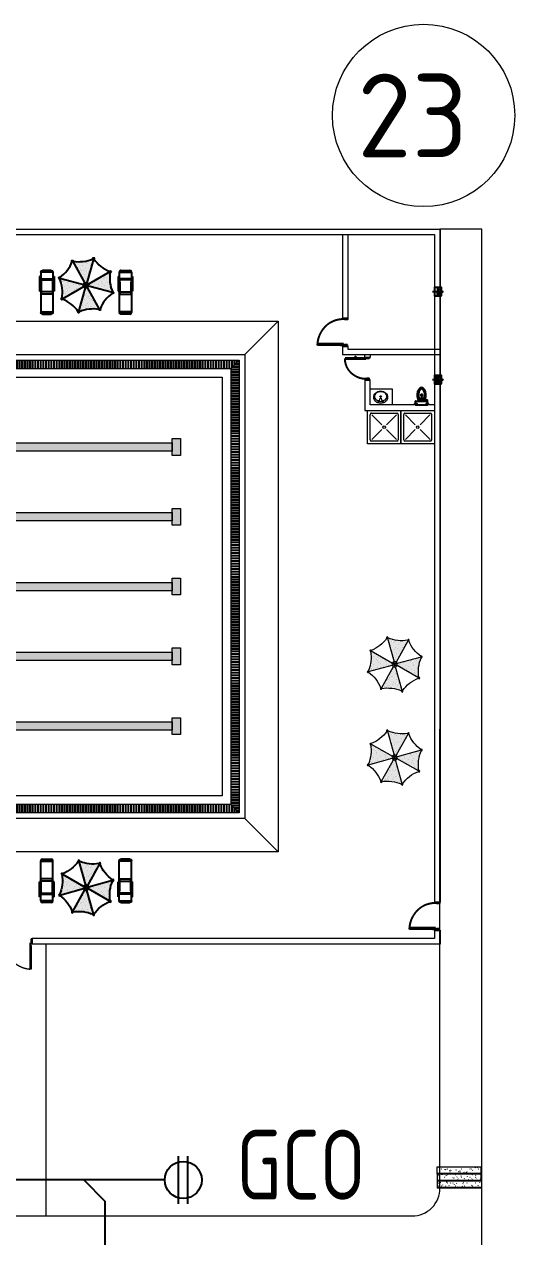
# Model space of a CAD drawing. Header units: metres. Extents: x 6917732 to 8046551, y 3602874 to 4094271.
# Drawn here: x 7370172 to 7387761, y 3765492 to 3808934 of the extents above; entities that cross this region are included whole.
import ezdxf

# ---------------------------------------------------------------- set-up
doc = ezdxf.new("R2010")
doc.units = ezdxf.units.M
doc.header["$LTSCALE"] = 0.5
doc.header["$MEASUREMENT"] = 0
for name, pattern in [('03000 - Plant Layout 1$0$CENTER2', [1.125, 0.75, -0.125, 0.125, -0.125]), ('HIDDEN2', [4.7625, 3.175, -1.5875]), ('MD-PAV-POOL-AR-001-GRF$0$MD-PAV-ACCO-1-AR-001-GRF$0$HIDDEN', [9.525, 6.35, -3.175])]:
    doc.linetypes.add(name, pattern=pattern)
doc.layers.get('0').update_dxf_attribs({"linetype": 'CONTINUOUS'})
for name, color, linetype, lineweight in [('AN-TEXT', 7, 'CONTINUOUS', 40), ('CI-PED-FOOTPATH', 44, 'CONTINUOUS', 0), ('MD-PAV-POOL-AR-001-GRF$0$AR-CONCRETE HATCH', 252, 'CONTINUOUS', 13), ('MD-PAV-POOL-AR-001-GRF$0$AR-FLOR-STRS', 103, 'CONTINUOUS', 5), ('MD-PAV-POOL-AR-001-GRF$0$AR-P-WLX (0.25)-External wall', 3, 'CONTINUOUS', 35), ('Sewer Line', 4, 'CONTINUOUS', 25)]:
    doc.layers.add(name, color=color, linetype=linetype, lineweight=lineweight)
for name, color, linetype in [('CI-CEN', 1, '03000 - Plant Layout 1$0$CENTER2'), ('MD-PAV-POOL-AR-001-GRF$0$AR-WALL-HATCH', 7, 'CONTINUOUS'), ('MD-PAV-POOL-AR-001-GRF$0$cad-block.com', 250, 'CONTINUOUS'), ('MD-PAV-POOL-AR-001-GRF$0$M-EXH', 2, 'CONTINUOUS'), ('MD-PAV-POOL-AR-001-GRF$0$MD-PAV-ACCO-1-AR-001-GRF$0$AR-P-FRM (0.2)-Door', 20, 'CONTINUOUS'), ('MD-PAV-POOL-AR-001-GRF$0$MD-PAV-ACCO-1-AR-001-GRF$0$AR-P-FRM (0.2)-window', 20, 'CONTINUOUS'), ('MD-PAV-POOL-AR-001-GRF$0$MD-PAV-JUNIOR RECRACTIONAL CENTER-AR-000-GRF$0$AR-P-SANT (0.25)-Sanitory', 4, 'CONTINUOUS'), ('MD-PAV-POOL-AR-001-GRF$0$THIET-BI', 21, 'CONTINUOUS'), ('RD-TXT', 7, 'CONTINUOUS'), ('TXT-BLDG NO', 20, 'CONTINUOUS')]:
    doc.layers.add(name, color=color, linetype=linetype)
doc.layers.get('CI-CEN').off()
doc.styles.add('3.5mm', font='ISO3098B.shx', dxfattribs={"height": 3.5})
doc.styles.add('MD-PAV-POOL-AR-001-GRF$0$Standard', font='txt')
pattern_1 = [(0, (7213931.9, 3958531.54), (406.4, 101.6), [16.764, -288.036, 16.764, -288.036, -1625.6]), (0, (7213931.9, 3958531.54), (406.4, 101.6), [-609.6, 16.764, -592.836, 16.764, -288.036, -711.2]), (0, (7213931.9, 3958531.54), (406.4, 101.6), [-1524, 16.764, -186.436, 16.764, -491.236]), (120, (7214084.3, 3958582.34), (-291.18818, 301.152724), [16.764, -288.036, 16.764, -288.036, -1625.6]), (120, (7214084.3, 3958582.34), (-291.18818, 301.152724), [-609.6, 16.764, -592.836, 16.764, -288.036, -711.2]), (120, (7214084.3, 3958582.34), (-291.18818, 301.152724), [-1524, 16.764, -186.436, 16.764, -491.236]), (240, (7214135.1, 3958785.54), (-115.21182, -402.752724), [16.764, -288.036, 16.764, -288.036, -1625.6]), (240, (7214135.1, 3958785.54), (-115.21182, -402.752724), [-609.6, 16.764, -592.836, 16.764, -288.036, -711.2]), (240, (7214135.1, 3958785.54), (-115.21182, -402.752724), [-1524, 16.764, -186.436, 16.764, -491.236])]

# ---------------------------------------------------------------- blocks, each defined once
blk = doc.blocks.new('MD-PAV-POOL-AR-001-GRF$0$Bañ10 60x60')
at = {"color": 0, "linetype": 'ByBlock'}
for p, q in [((0, 0), (0.6, 0)), ((0, -0.6), (0, 0)), ((0.6, 0), (0.6, -0.6)), ((0.05, -0.529), (0.05, -0.071)), ((0.071, -0.05), (0.528, -0.05)), ((0.256, -0.257), (0.079, -0.08)), ((0.343, -0.257), (0.52, -0.079)), ((0.549, -0.071), (0.549, -0.529)), ((0.256, -0.344), (0.079, -0.52)), ((0.343, -0.343), (0.52, -0.52)), ((0.6, -0.6), (0, -0.6)), ((0.528, -0.55), (0.071, -0.55))]:
    blk.add_line(p, q, dxfattribs=at)
blk.add_circle((0.299, -0.3), 0.0232, dxfattribs=at)
for centre, start, end in [((0.071, -0.071), 90, 180), ((0.528, -0.071), 0, 90), ((0.071, -0.529), 180, 270), ((0.528, -0.529), 270, 0)]:
    blk.add_arc(centre, 0.0216, start, end, dxfattribs=at)
blk = doc.blocks.new('MD-PAV-POOL-AR-001-GRF$0$MD-PAV-ACCO-1-AR-001-GRF$0$A$C69E06D84')
at = {"color": 0, "linetype": 'ByBlock'}
for p, q in [((0.194, 0.284), (0.26, 0.284)), ((0.253, 0.257), (0.281, 0.368)), ((0.253, 0.243), (0.336, 0.243)), ((0.281, 0.368), (0.308, 0.368)), ((0.308, 0.368), (0.336, 0.257)), ((0.329, 0.284), (0.395, 0.284))]:
    blk.add_line(p, q, dxfattribs=at)
blk.add_lwpolyline([(0.544, 0.395, -0.109452), (0.525, 0.312, -0.102376), (0.471, 0.238, -0.093737), (0.391, 0.191, -0.088426), (0.295, 0.174, -0.088426), (0.198, 0.191, -0.093737), (0.118, 0.238, -0.102376), (0.064, 0.312, -0.109452), (0.045, 0.395, -0.109452), (0.064, 0.479, -0.102376), (0.118, 0.552, -0.093737), (0.198, 0.6, -0.088426), (0.295, 0.617, -0.088426), (0.391, 0.6, -0.093737), (0.471, 0.552, -0.102376), (0.525, 0.479, -0.109452)], format="xyb", close=True, dxfattribs=at)
for centre in [(0.295, 0.423), (0.225, 0.257), (0.364, 0.257)]:
    blk.add_circle(centre, 0.0277, dxfattribs=at)
for centre, radius, start, end in [((0.199, 0.423), 0.126, 151.0888, 180), ((0.245, 0.398), 0.179, 126.8699, 151.0888), ((0.275, 0.358), 0.229, 107.2579, 126.8699), ((0.295, 0.295), 0.295, 90, 107.2579), ((0.295, 0.295), 0.295, 72.7421, 90), ((0.314, 0.358), 0.229, 53.1301, 72.7421), ((0.344, 0.398), 0.179, 28.9112, 53.1301), ((0.39, 0.423), 0.126, 0, 28.9112), ((0.199, 0.423), 0.126, 180, 208.9112), ((0.245, 0.448), 0.179, 208.9112, 237.7402), ((0.194, 0.368), 0.0831, 237.7402, 270), ((0.395, 0.368), 0.0831, 270, 303.9045), ((0.314, 0.488), 0.229, 303.9045, 306.8699), ((0.344, 0.448), 0.179, 306.8699, 331.0888), ((0.39, 0.423), 0.126, 331.0888, 0)]:
    blk.add_arc(centre, radius, start, end, dxfattribs=at)
blk = doc.blocks.new('MD-PAV-POOL-AR-001-GRF$0$MD-PAV-ACCO-1-AR-001-GRF$0$AP0B08')
at = {"layer": 'MD-PAV-POOL-AR-001-GRF$0$MD-PAV-ACCO-1-AR-001-GRF$0$AR-P-FRM (0.2)-Door'}
for p, q in [((34, 923), (34, 1029)), ((34, 1029), (85, 1029)), ((34, 202), (34, 923)), ((85, 923), (34, 923)), ((59, 923), (59, 202)), ((85, 923), (85, 1029)), ((85, 202), (85, 923)), ((0, 96), (0, -54)), ((34, 96), (0, 96)), ((85, 202), (34, 202)), ((34, 202), (34, 96)), ((34, 48), (34, 96)), ((34, 96), (85, 96)), ((48, 48), (34, 48)), ((48, -48), (48, 48)), ((85, 96), (85, 202)), ((0, -54), (34, -54)), ((34, -54), (34, -48)), ((34, -48), (48, -48))]:
    blk.add_line(p, q, dxfattribs=at)
for points in [[(34, 572), (-16, 572)], [(34, 552), (-16, 552)]]:
    blk.add_lwpolyline(points, dxfattribs=at)
blk.add_lwpolyline([(1000, 96), (1000, -54), (966, -54), (966, -48), (952, -48), (952, 48), (966, 48), (966, 96)], close=True, dxfattribs=at)
for radius in [20, 10]:
    blk.add_arc((-16, 562), radius, 90, 270, dxfattribs=at)
at = {"layer": 'MD-PAV-POOL-AR-001-GRF$0$MD-PAV-ACCO-1-AR-001-GRF$0$AR-P-FRM (0.2)-Door', "linetype": 'MD-PAV-POOL-AR-001-GRF$0$MD-PAV-ACCO-1-AR-001-GRF$0$HIDDEN', "ltscale": 1000}
blk.add_arc((31, 95), 936, 0.0742, 86.6527, dxfattribs=at)
blk = doc.blocks.new('*X139')
at = {"color": 0}
for p, q in [((241.321, -0.439), (241.321, -0.439)), ((241.358, -0.435), (241.358, -0.435)), ((241.381, -0.47), (241.381, -0.47)), ((241.395, -0.43), (241.395, -0.43)), ((241.409, -0.391), (241.409, -0.391)), ((241.418, -0.465), (241.418, -0.465)), ((241.432, -0.426), (241.432, -0.426)), ((241.446, -0.386), (241.446, -0.386)), ((241.455, -0.461), (241.455, -0.461)), ((241.469, -0.421), (241.469, -0.421)), ((241.484, -0.382), (241.484, -0.382)), ((241.493, -0.456), (241.493, -0.456)), ((241.498, -0.342), (241.498, -0.342)), ((241.507, -0.417), (241.507, -0.417)), ((241.521, -0.377), (241.521, -0.377)), ((241.53, -0.452), (241.53, -0.452)), ((241.535, -0.338), (241.535, -0.338)), ((241.544, -0.412), (241.544, -0.412)), ((241.558, -0.373), (241.558, -0.373)), ((241.567, -0.447), (241.567, -0.447)), ((241.572, -0.333), (241.572, -0.333)), ((241.581, -0.408), (241.581, -0.408)), ((241.586, -0.294), (241.586, -0.294)), ((241.595, -0.368), (241.595, -0.368)), ((241.604, -0.442), (241.604, -0.442)), ((241.609, -0.329), (241.609, -0.329)), ((241.618, -0.403), (241.618, -0.403)), ((241.623, -0.289), (241.623, -0.289)), ((241.632, -0.363), (241.632, -0.363)), ((241.642, -0.438), (241.642, -0.438)), ((241.647, -0.324), (241.647, -0.324)), ((241.656, -0.398), (241.656, -0.398)), ((241.661, -0.285), (241.661, -0.285)), ((241.67, -0.359), (241.67, -0.359)), ((241.675, -0.245), (241.675, -0.245)), ((241.679, -0.433), (241.679, -0.433)), ((241.684, -0.319), (241.684, -0.319)), ((241.693, -0.394), (241.693, -0.394)), ((241.698, -0.28), (241.698, -0.28)), ((241.702, -0.468), (241.702, -0.468)), ((241.707, -0.354), (241.707, -0.354)), ((241.712, -0.24), (241.712, -0.24)), ((241.716, -0.429), (241.716, -0.429)), ((241.721, -0.315), (241.721, -0.315)), ((241.73, -0.389), (241.73, -0.389)), ((241.735, -0.275), (241.735, -0.275)), ((241.739, -0.464), (241.739, -0.464)), ((241.744, -0.35), (241.744, -0.35)), ((241.749, -0.236), (241.749, -0.236)), ((241.753, -0.424), (241.753, -0.424)), ((241.758, -0.31), (241.758, -0.31)), ((241.763, -0.196), (241.763, -0.196)), ((241.772, -0.271), (241.772, -0.271)), ((240.766, -0.695), (240.766, -0.695)), ((240.78, -0.656), (240.78, -0.656)), ((240.789, -0.73), (240.789, -0.73)), ((240.794, -0.616), (240.794, -0.616)), ((240.803, -0.691), (240.803, -0.691)), ((240.812, -0.765), (240.812, -0.765)), ((240.818, -0.651), (240.818, -0.651)), ((240.827, -0.726), (240.827, -0.726)), ((240.832, -0.612), (240.832, -0.612)), ((240.841, -0.686), (240.841, -0.686)), ((240.85, -0.761), (240.85, -0.761)), ((240.855, -0.647), (240.855, -0.647)), ((240.864, -0.721), (240.864, -0.721)), ((240.869, -0.607), (240.869, -0.607)), ((240.878, -0.682), (240.878, -0.682)), ((240.887, -0.756), (240.887, -0.756)), ((240.892, -0.642), (240.892, -0.642)), ((240.901, -0.717), (240.901, -0.717)), ((240.915, -0.677), (240.915, -0.677)), ((240.924, -0.752), (240.924, -0.752)), ((240.938, -0.712), (240.938, -0.712)), ((240.952, -0.673), (240.952, -0.673)), ((240.966, -0.633), (240.966, -0.633)), ((240.975, -0.708), (240.975, -0.708)), ((240.99, -0.668), (240.99, -0.668)), ((241.004, -0.629), (241.004, -0.629)), ((241.013, -0.703), (241.013, -0.703)), ((241.027, -0.664), (241.027, -0.664)), ((241.036, -0.738), (241.036, -0.738)), ((241.041, -0.624), (241.041, -0.624)), ((241.05, -0.699), (241.05, -0.699)), ((241.055, -0.585), (241.055, -0.585)), ((241.064, -0.659), (241.064, -0.659)), ((241.073, -0.734), (241.073, -0.734)), ((241.078, -0.62), (241.078, -0.62)), ((241.087, -0.694), (241.087, -0.694)), ((241.092, -0.58), (241.092, -0.58)), ((241.101, -0.655), (241.101, -0.655)), ((241.11, -0.729), (241.11, -0.729)), ((241.115, -0.615), (241.115, -0.615)), ((241.124, -0.69), (241.124, -0.69)), ((241.129, -0.576), (241.129, -0.576)), ((241.133, -0.764), (241.133, -0.764)), ((241.138, -0.65), (241.138, -0.65)), ((241.144, -0.536), (241.144, -0.536)), ((241.148, -0.725), (241.148, -0.725)), ((241.153, -0.611), (241.153, -0.611)), ((241.162, -0.685), (241.162, -0.685)), ((241.167, -0.571), (241.167, -0.571)), ((241.171, -0.76), (241.171, -0.76)), ((241.176, -0.646), (241.176, -0.646)), ((241.181, -0.532), (241.181, -0.532)), ((241.185, -0.72), (241.185, -0.72)), ((241.19, -0.606), (241.19, -0.606)), ((241.199, -0.681), (241.199, -0.681)), ((241.204, -0.567), (241.204, -0.567)), ((241.208, -0.755), (241.208, -0.755)), ((241.213, -0.641), (241.213, -0.641)), ((241.218, -0.527), (241.218, -0.527)), ((241.222, -0.716), (241.222, -0.716)), ((241.227, -0.602), (241.227, -0.602)), ((241.231, -0.79), (241.231, -0.79)), ((241.232, -0.488), (241.232, -0.488)), ((241.236, -0.676), (241.236, -0.676)), ((241.241, -0.562), (241.241, -0.562)), ((241.245, -0.751), (241.245, -0.751)), ((241.25, -0.637), (241.25, -0.637)), ((241.255, -0.523), (241.255, -0.523)), ((241.259, -0.711), (241.259, -0.711)), ((241.264, -0.597), (241.264, -0.597)), ((241.268, -0.786), (241.268, -0.786)), ((241.269, -0.483), (241.269, -0.483)), ((241.273, -0.672), (241.273, -0.672)), ((241.278, -0.558), (241.278, -0.558)), ((241.282, -0.746), (241.282, -0.746)), ((241.287, -0.632), (241.287, -0.632)), ((241.291, -0.821), (241.291, -0.821)), ((241.292, -0.518), (241.292, -0.518)), ((241.296, -0.707), (241.296, -0.707)), ((241.301, -0.593), (241.301, -0.593)), ((241.305, -0.781), (241.305, -0.781)), ((241.306, -0.479), (241.306, -0.479)), ((241.311, -0.667), (241.311, -0.667)), ((241.316, -0.553), (241.316, -0.553)), ((241.32, -0.742), (241.32, -0.742)), ((241.325, -0.628), (241.325, -0.628)), ((241.329, -0.816), (241.329, -0.816)), ((241.33, -0.514), (241.33, -0.514)), ((241.334, -0.702), (241.334, -0.702)), ((241.339, -0.588), (241.339, -0.588)), ((241.343, -0.776), (241.343, -0.776)), ((241.344, -0.474), (241.344, -0.474)), ((241.348, -0.663), (241.348, -0.663)), ((241.353, -0.549), (241.353, -0.549)), ((241.357, -0.737), (241.357, -0.737)), ((241.362, -0.623), (241.362, -0.623)), ((241.366, -0.811), (241.366, -0.811)), ((241.367, -0.509), (241.367, -0.509)), ((241.371, -0.698), (241.371, -0.698)), ((241.376, -0.584), (241.376, -0.584)), ((241.38, -0.772), (241.38, -0.772)), ((241.385, -0.658), (241.385, -0.658)), ((241.389, -0.846), (241.389, -0.846)), ((241.39, -0.544), (241.39, -0.544)), ((241.394, -0.732), (241.394, -0.732)), ((241.399, -0.619), (241.399, -0.619)), ((241.403, -0.807), (241.403, -0.807)), ((241.404, -0.505), (241.404, -0.505)), ((241.408, -0.693), (241.408, -0.693)), ((241.413, -0.579), (241.413, -0.579)), ((241.417, -0.767), (241.417, -0.767)), ((241.422, -0.653), (241.422, -0.653)), ((241.426, -0.842), (241.426, -0.842)), ((241.427, -0.54), (241.427, -0.54)), ((241.431, -0.728), (241.431, -0.728)), ((241.436, -0.614), (241.436, -0.614)), ((241.44, -0.802), (241.44, -0.802)), ((241.441, -0.5), (241.441, -0.5)), ((241.445, -0.688), (241.445, -0.688)), ((241.45, -0.575), (241.45, -0.575)), ((241.454, -0.763), (241.454, -0.763)), ((241.459, -0.649), (241.459, -0.649)), ((241.463, -0.837), (241.463, -0.837)), ((241.464, -0.535), (241.464, -0.535)), ((241.468, -0.723), (241.468, -0.723)), ((241.474, -0.609), (241.474, -0.609)), ((241.478, -0.798), (241.478, -0.798)), ((241.479, -0.496), (241.479, -0.496)), ((241.483, -0.684), (241.483, -0.684)), ((241.487, -0.872), (241.487, -0.872)), ((241.488, -0.57), (241.488, -0.57)), ((241.492, -0.758), (241.492, -0.758)), ((241.497, -0.644), (241.497, -0.644)), ((241.501, -0.833), (241.501, -0.833)), ((241.502, -0.531), (241.502, -0.531)), ((241.506, -0.719), (241.506, -0.719)), ((241.511, -0.605), (241.511, -0.605)), ((241.515, -0.793), (241.515, -0.793)), ((241.516, -0.491), (241.516, -0.491)), ((241.52, -0.679), (241.52, -0.679)), ((241.524, -0.868), (241.524, -0.868)), ((241.525, -0.565), (241.525, -0.565)), ((241.529, -0.754), (241.529, -0.754)), ((241.534, -0.64), (241.534, -0.64)), ((241.538, -0.828), (241.538, -0.828)), ((241.539, -0.526), (241.539, -0.526)), ((241.543, -0.714), (241.543, -0.714)), ((241.548, -0.6), (241.548, -0.6)), ((241.552, -0.789), (241.552, -0.789)), ((241.553, -0.486), (241.553, -0.486)), ((241.557, -0.675), (241.557, -0.675)), ((241.561, -0.863), (241.561, -0.863)), ((241.562, -0.561), (241.562, -0.561)), ((241.566, -0.749), (241.566, -0.749)), ((241.571, -0.635), (241.571, -0.635)), ((241.575, -0.824), (241.575, -0.824)), ((241.576, -0.521), (241.576, -0.521)), ((241.58, -0.71), (241.58, -0.71)), ((241.584, -0.898), (241.584, -0.898)), ((241.585, -0.596), (241.585, -0.596)), ((241.589, -0.784), (241.589, -0.784)), ((241.59, -0.482), (241.59, -0.482)), ((241.594, -0.67), (241.594, -0.67)), ((241.598, -0.859), (241.598, -0.859)), ((241.599, -0.556), (241.599, -0.556)), ((241.603, -0.745), (241.603, -0.745)), ((241.608, -0.631), (241.608, -0.631)), ((241.612, -0.819), (241.612, -0.819)), ((241.613, -0.517), (241.613, -0.517)), ((241.617, -0.705), (241.617, -0.705)), ((241.621, -0.894), (241.621, -0.894)), ((241.622, -0.591), (241.622, -0.591)), ((241.626, -0.78), (241.626, -0.78)), ((241.627, -0.477), (241.627, -0.477)), ((241.631, -0.666), (241.631, -0.666)), ((241.635, -0.854), (241.635, -0.854)), ((241.636, -0.552), (241.636, -0.552)), ((241.641, -0.74), (241.641, -0.74)), ((241.646, -0.626), (241.646, -0.626)), ((241.65, -0.815), (241.65, -0.815)), ((241.651, -0.512), (241.651, -0.512)), ((241.655, -0.701), (241.655, -0.701)), ((241.659, -0.889), (241.659, -0.889)), ((241.66, -0.587), (241.66, -0.587)), ((241.664, -0.775), (241.664, -0.775)), ((241.665, -0.473), (241.665, -0.473)), ((241.669, -0.661), (241.669, -0.661)), ((241.673, -0.85), (241.673, -0.85)), ((241.674, -0.547), (241.674, -0.547)), ((241.678, -0.736), (241.678, -0.736)), ((241.682, -0.924), (241.682, -0.924)), ((241.683, -0.622), (241.683, -0.622)), ((241.687, -0.81), (241.687, -0.81)), ((241.688, -0.508), (241.688, -0.508)), ((241.692, -0.696), (241.692, -0.696)), ((241.696, -0.885), (241.696, -0.885)), ((241.697, -0.582), (241.697, -0.582)), ((241.701, -0.771), (241.701, -0.771)), ((241.706, -0.657), (241.706, -0.657)), ((241.71, -0.845), (241.71, -0.845)), ((241.711, -0.543), (241.711, -0.543)), ((241.715, -0.731), (241.715, -0.731)), ((241.719, -0.92), (241.719, -0.92)), ((241.72, -0.617), (241.72, -0.617)), ((241.724, -0.806), (241.724, -0.806)), ((241.725, -0.503), (241.725, -0.503)), ((241.729, -0.692), (241.729, -0.692)), ((241.733, -0.88), (241.733, -0.88)), ((241.734, -0.578), (241.734, -0.578)), ((241.738, -0.766), (241.738, -0.766)), ((241.743, -0.652), (241.743, -0.652)), ((241.747, -0.841), (241.747, -0.841)), ((241.748, -0.538), (241.748, -0.538)), ((241.752, -0.727), (241.752, -0.727)), ((241.756, -0.915), (241.756, -0.915)), ((241.757, -0.613), (241.757, -0.613)), ((241.761, -0.801), (241.761, -0.801)), ((241.762, -0.499), (241.762, -0.499)), ((241.766, -0.687), (241.766, -0.687)), ((241.77, -0.876), (241.77, -0.876)), ((241.771, -0.573), (241.771, -0.573)), ((241.775, -0.762), (241.775, -0.762)), ((241.78, -0.648), (241.78, -0.648)), ((241.784, -0.836), (241.784, -0.836)), ((241.789, -0.722), (241.789, -0.722)), ((241.793, -0.911), (241.793, -0.911)), ((241.798, -0.797), (241.798, -0.797)), ((241.808, -0.871), (241.808, -0.871)), ((241.822, -0.832), (241.822, -0.832)), ((241.831, -0.906), (241.831, -0.906)), ((241.779, -0.95), (241.779, -0.95)), ((241.817, -0.946), (241.817, -0.946)), ((241.854, -0.941), (241.854, -0.941))]:
    blk.add_line(p, q, dxfattribs=at)
blk = doc.blocks.new('MD-PAV-POOL-AR-001-GRF$0$Beach umbrella 1 top_cad-block.com')
at = {"color": 0}
for points in [[(262, 941), (25, 89)], [(-480, 851), (-45, 80)], [(851, 480), (80, 45)], [(-941, 262), (-89, 25)], [(-851, -480), (-80, -45)], [(-262, -941), (-25, -89)], [(480, -851), (45, -80)], [(941, -262), (89, -25)]]:
    blk.add_lwpolyline(points, dxfattribs=at)
for centre, radius in [((-491, 871), 23.1), ((268, 963), 23.1), ((871, 491), 23.1), ((-963, 268), 23.1), ((0, 0), 92.4), ((0, 0), 46.2), ((0, 0), 27.7), ((963, -268), 23.1), ((-871, -491), 23.1), ((491, -871), 23.1), ((-268, -963), 23.1)]:
    blk.add_circle(centre, radius, dxfattribs=at)
for centre, start, end in [((-254, 2085), 259.9886, 293.8764), ((1295, 1654), 214.9886, 248.8764), ((-1654, 1295), 304.9886, 338.8764), ((2085, 254), 169.9886, 203.8764), ((-2085, -254), 349.9886, 23.8764), ((1654, -1295), 124.9886, 158.8764), ((-1295, -1654), 34.9886, 68.8764), ((254, -2085), 79.9886, 113.8764)]:
    blk.add_arc(centre, 1238, start, end, dxfattribs=at)
at = {"color": 0, "xscale": 923.8795325112575, "yscale": 923.8795325112575, "zscale": 923.8795325112575}
for p, rotation in [((-645, -222515), 90), ((222515, -645), 180), ((645, 222515), 270)]:
    blk.add_blockref('*X139', p, dxfattribs=dict(at, rotation=rotation))
blk.add_blockref('*X139', (-222515, 645), dxfattribs=at)
blk = doc.blocks.new('MD-PAV-POOL-AR-001-GRF$0$02PLCH01')
at = {"color": 0, "linetype": 'ByBlock'}
for p, q in [((3, 2), (3, 24)), ((3, 24), (13, 24)), ((10.5, 24), (10.5, 26)), ((10.5, 26), (37, 26)), ((13, 24), (23.5, 23)), ((15, 23.809524), (15, 2.190476)), ((15, 23), (17, 23)), ((17, 23.619048), (17, 2.380952)), ((23.5, 23), (37, 23)), ((37, 23), (37, 26)), ((37, 24), (75, 24)), ((38.5, 2), (38.5, 24)), ((38.5, 23), (42.5, 23)), ((42.5, 2), (42.5, 24)), ((74, 24), (74, 2)), ((74, 23), (75, 23)), ((0, 5), (0, 21)), ((1, 5), (1, 21)), ((3, 2), (13, 2)), ((10.5, 0), (10.5, 2)), ((10.5, 0), (37, 0)), ((13, 2), (23.5, 3)), ((15, 3), (17, 3)), ((23.5, 3), (37, 3)), ((37, 0), (37, 3)), ((37, 2), (75, 2)), ((38.5, 3), (42.5, 3)), ((74, 3), (75, 3)), ((77, 21), (77, 5)), ((78, 21), (78, 5))]:
    blk.add_line(p, q, dxfattribs=at)
for centre, radius, start, end in [((3, 21), 3, 90, 180), ((3, 21), 2, 90, 180), ((75, 21), 3, 0, 90), ((75, 21), 2, 0, 90), ((3, 5), 3, 180, 270), ((3, 5), 2, 180, 270), ((75, 5), 2, 270, 0), ((75, 5), 3, 270, 0)]:
    blk.add_arc(centre, radius, start, end, dxfattribs=at)
at = {"color": 0, "linetype": 'ByBlock', "style": 'MD-PAV-POOL-AR-001-GRF$0$Standard', "flags": 3}
blk.add_attdef('ITEM', (0, -14), '', height=6, dxfattribs=at)
blk = doc.blocks.new('MD-PAV-POOL-AR-001-GRF$0$dfhfhfhfg')
at = {"layer": 'MD-PAV-POOL-AR-001-GRF$0$MD-PAV-ACCO-1-AR-001-GRF$0$AR-P-FRM (0.2)-Door'}
for p, q in [((47561, 31793, 9), (47455, 31793, 9)), ((47455, 31742, 9), (47455, 31793, 9)), ((47561, 31742, 9), (47455, 31742, 9)), ((48282, 31793, 9), (47561, 31793, 9)), ((47561, 31793, 9), (47561, 31742, 9)), ((47561, 31767, 9), (48282, 31767, 9)), ((48282, 31742, 9), (47561, 31742, 9)), ((48282, 31793, 9), (48282, 31742, 9)), ((48388, 31793, 9), (48282, 31793, 9)), ((48282, 31742, 9), (48388, 31742, 9)), ((48388, 31742, 9), (48388, 31793, 9)), ((48436, 31742, 9), (48388, 31742, 9)), ((48388, 31742, 9), (48388, 31708, 9)), ((48532, 31756, 9), (48436, 31756, 9)), ((48436, 31756, 9), (48436, 31742, 9)), ((48532, 31742, 9), (48532, 31756, 9)), ((48538, 31742, 9), (48532, 31742, 9)), ((48538, 31708, 9), (48538, 31742, 9)), ((48388, 31708, 9), (48538, 31708, 9))]:
    blk.add_line(p, q, dxfattribs=at)
at = {"layer": 'MD-PAV-POOL-AR-001-GRF$0$MD-PAV-ACCO-1-AR-001-GRF$0$AR-P-FRM (0.2)-Door', "elevation": 9}
blk.add_lwpolyline([(48388, 32708), (48538, 32708), (48538, 32674), (48532, 32674), (48532, 32660), (48436, 32660), (48436, 32674), (48388, 32674)], close=True, dxfattribs=at)
at = {"layer": 'MD-PAV-POOL-AR-001-GRF$0$MD-PAV-ACCO-1-AR-001-GRF$0$AR-P-FRM (0.2)-Door', "linetype": 'MD-PAV-POOL-AR-001-GRF$0$MD-PAV-ACCO-1-AR-001-GRF$0$HIDDEN', "ltscale": 1000}
blk.add_arc((48389, 31739, 9), 936, 90.0742, 176.6527, dxfattribs=at)
blk = doc.blocks.new('MD-PAV-POOL-AR-001-GRF$0$window')
at = {"layer": 'MD-PAV-POOL-AR-001-GRF$0$MD-PAV-ACCO-1-AR-001-GRF$0$AR-P-FRM (0.2)-window'}
for p, q in [((52479, 30037), (52279, 30037)), ((52279, 30037), (52279, 29737)), ((52479, 29987), (52279, 29987)), ((52379, 30037), (52379, 29737)), ((52479, 30037), (52479, 29737)), ((52256, 29887), (52479, 29887)), ((52479, 29787), (52279, 29787)), ((52479, 29737), (52279, 29737))]:
    blk.add_line(p, q, dxfattribs=at)
blk.add_lwpolyline([(52349, 29787), (52349, 29987), (52379, 29987), (52379, 29787)], close=True, dxfattribs=at)
blk = doc.blocks.new('MD-PAV-POOL-AR-001-GRF$0$WEF')
at = {"layer": 'MD-PAV-POOL-AR-001-GRF$0$M-EXH'}
for p, q in [((-28, 158), (0, 191)), ((0, 191), (0, -189)), ((28, 158), (0, 191))]:
    blk.add_line(p, q, dxfattribs=at)
blk.add_lwpolyline([(150, 125), (-150, 125), (-150, -125), (150, -125)], close=True, dxfattribs=at)
for points in [[(150, 104), (-150, 104)], [(150, 99), (-150, 99)], [(150, 92), (-150, 92)], [(150, 89), (-150, 89)], [(150, 0), (-150, 0)]]:
    blk.add_lwpolyline(points, dxfattribs=at)
blk.add_circle((0, 0), 26.4, dxfattribs=at)
at = {"layer": 'MD-PAV-POOL-AR-001-GRF$0$M-EXH', "extrusion": (0, 0, -1)}
blk.add_ellipse((-82, 1), major_axis=(55.9, 0), ratio=0.286323, dxfattribs=at)
at = {"layer": 'MD-PAV-POOL-AR-001-GRF$0$M-EXH'}
blk.add_ellipse((82, 1), major_axis=(-55.9, 0), ratio=0.286323, dxfattribs=at)
blk = doc.blocks.new('MD-PAV-POOL-AR-001-GRF$0$MD-PAV-JUNIOR RECRACTIONAL CENTER-AR-000-GRF$0$toilet-3')
at = {"layer": 'MD-PAV-POOL-AR-001-GRF$0$MD-PAV-JUNIOR RECRACTIONAL CENTER-AR-000-GRF$0$AR-P-SANT (0.25)-Sanitory', "linetype": 'ByBlock'}
for p, q in [((-0.281, -0.05), (-0.281, -0.069)), ((-0.281, -0.05), (-0.261, -0.05)), ((-0.281, -0.069), (-0.261, -0.069)), ((-0.261, -0.047), (-0.261, -0.072)), ((-0.261, -0.047), (-0.251, -0.047)), ((-0.261, -0.072), (-0.251, -0.072)), ((-0.251, -0.047), (-0.251, -0.072)), ((-0.25, -0.03), (-0.25, -0.165)), ((-0.144, -0.2), (-0.25, -0.2)), ((-0.25, -0.2), (-0.25, -0.222)), ((-0.198, -0.222), (-0.25, -0.222)), ((0.24, -0.02), (-0.24, -0.02)), ((0.24, -0.175), (-0.24, -0.175)), ((-0.202, -0.2), (-0.202, -0.175)), ((-0.198, -0.222), (-0.16, -0.207)), ((-0.089, -0.287), (-0.18, -0.415)), ((-0.16, -0.207), (-0.16, -0.2)), ((-0.144, -0.2), (-0.144, -0.175)), ((0.125, -0.182), (-0.125, -0.182)), ((0.089, -0.287), (-0.089, -0.287)), ((0.089, -0.287), (0.18, -0.415)), ((0.25, -0.03), (0.25, -0.165)), ((0.261, -0.047), (0.251, -0.047)), ((0.251, -0.047), (0.251, -0.072)), ((0.261, -0.072), (0.251, -0.072)), ((0.261, -0.047), (0.261, -0.072)), ((0.281, -0.05), (0.261, -0.05)), ((0.281, -0.069), (0.261, -0.069)), ((0.281, -0.05), (0.281, -0.069))]:
    blk.add_line(p, q, dxfattribs=at)
blk.add_lwpolyline([(0.035, -0.384, 0.498426), (-0.035, -0.382, 0.031859), (-0.037, -0.435, 0.547228), (0.037, -0.432, 0.028886)], format="xyb", close=True, dxfattribs=at)
for centre in [(-0.205, -0.059), (0.205, -0.059)]:
    blk.add_circle(centre, 0.0125, dxfattribs=at)
for centre, radius, start, end in [((-0.24, -0.03), 0.01, 90, 180), ((-0.24, -0.165), 0.01, 180, 270), ((0.376, -0.424), 0.557, 154.2321, 193.6755), ((-0.013, -1.787), 1.521, 83.4552, 95.5271), ((-0.005, -0.896), 0.659, 75.9276, 103.0204), ((0.376, -0.424), 0.509, 170.2962, 193.6755), ((-0.376, -0.424), 0.509, 346.3245, 9.7038), ((-0.376, -0.424), 0.557, 346.3245, 25.7679), ((0.24, -0.03), 0.01, 0, 90), ((0.24, -0.165), 0.01, 270, 0), ((0.262, -0.406), 0.452, 199.2942, 217.2549), ((0.262, -0.406), 0.404, 199.2942, 217.2549), ((-0.001, -0.609), 0.12, 216.3794, 323.6206), ((-0.001, -0.609), 0.0727, 216.3794, 323.6206), ((-0.265, -0.4), 0.409, 322.2382, 340.1051), ((-0.265, -0.4), 0.457, 322.2382, 340.1051)]:
    blk.add_arc(centre, radius, start, end, dxfattribs=at)
blk = doc.blocks.new('sdsxdc')
at = {"layer": 'CI-PED-FOOTPATH', "lineweight": 0}
h = blk.add_hatch(dxfattribs=at)
h.set_pattern_fill('ANSI32', color=15, scale=10, angle=135)
h.set_pattern_definition([(180, (7333223.265, 3765690.21), (-7e-15, -95.25), []), (180, (7333191.515, 3765721.96), (-7e-15, -95.25), [])])
h.paths.add_polyline_path([(7377581, 3796598), (7377881, 3796898), (7377881, 3780678), (7377581, 3780978)])
h = blk.add_hatch(dxfattribs=at)
h.set_pattern_fill('FP_2', color=15, style=0, pattern_type=2)
h.set_pattern_definition(pattern_1)
h.paths.add_polyline_path([(7385392, 3767749), (7386555, 3767749), (7386555, 3767999), (7384975, 3767999), (7384975, 3767749), (7385158, 3767749)], flags=0)
h = blk.add_hatch(dxfattribs=at)
h.set_pattern_fill('FP_2', color=15, style=0, pattern_type=2)
h.set_pattern_definition(pattern_1)
h.paths.add_polyline_path([(7386335, 3767499), (7386555, 3767499), (7386555, 3767749), (7384975, 3767749), (7384975, 3767499), (7385376, 3767499)], flags=0)
h = blk.add_hatch(dxfattribs=at)
h.set_pattern_fill('FP_2', color=15, style=0, pattern_type=2)
h.set_pattern_definition(pattern_1)
h.paths.add_polyline_path([(7385054, 3767249), (7386555, 3767249), (7386555, 3767499), (7384975, 3767499), (7384975, 3767249), (7385037, 3767249)], flags=0)
at = {"layer": 'MD-PAV-POOL-AR-001-GRF$0$AR-CONCRETE HATCH', "lineweight": 0}
h = blk.add_hatch(dxfattribs=at)
h.set_pattern_fill('ANSI32', color=15, scale=10, angle=45)
h.set_pattern_definition([(90, (7333223.265, 3764790.21), (-95.25, 0), []), (90, (7333255.015, 3764821.96), (-95.25, 0), [])])
h.paths.add_polyline_path([(7377881, 3796898), (7351661, 3796898), (7351961, 3796598), (7377581, 3796598)])
h = blk.add_hatch(dxfattribs=at)
h.set_pattern_fill('ANSI32', color=15, scale=10, angle=45)
h.set_pattern_definition([(90, (7333223.265, 3766590.21), (-95.25, 0), []), (90, (7333255.015, 3766621.96), (-95.25, 0), [])])
h.paths.add_polyline_path([(7377881, 3780678), (7351661, 3780678), (7351961, 3780978), (7377581, 3780978)])
at = {"layer": 'MD-PAV-POOL-AR-001-GRF$0$AR-WALL-HATCH'}
h = blk.add_hatch(color=15, dxfattribs=at)
h.dxf.hatch_style = 1
h.paths.add_polyline_path([(7375471, 3794088), (7375771, 3794088), (7375771, 3793488), (7375471, 3793488)])
h.paths.add_polyline_path([(7353771, 3793938), (7375471, 3793938), (7375471, 3793638), (7353771, 3793638)])
h.paths.add_polyline_path([(7353471, 3794088), (7353771, 3794088), (7353771, 3793488), (7353471, 3793488)])
h = blk.add_hatch(color=15, dxfattribs=at)
h.dxf.hatch_style = 1
h.paths.add_polyline_path([(7375471, 3791588), (7375771, 3791588), (7375771, 3790988), (7375471, 3790988)])
h.paths.add_polyline_path([(7353771, 3791438), (7375471, 3791438), (7375471, 3791138), (7353771, 3791138)])
h.paths.add_polyline_path([(7353471, 3791588), (7353771, 3791588), (7353771, 3790988), (7353471, 3790988)])
h = blk.add_hatch(color=15, dxfattribs=at)
h.dxf.hatch_style = 1
h.paths.add_polyline_path([(7375471, 3789088), (7375771, 3789088), (7375771, 3788488), (7375471, 3788488)])
h.paths.add_polyline_path([(7353771, 3788938), (7375471, 3788938), (7375471, 3788638), (7353771, 3788638)])
h.paths.add_polyline_path([(7353471, 3789088), (7353771, 3789088), (7353771, 3788488), (7353471, 3788488)])
h = blk.add_hatch(color=15, dxfattribs=at)
h.dxf.hatch_style = 1
h.paths.add_polyline_path([(7375471, 3786588), (7375771, 3786588), (7375771, 3785988), (7375471, 3785988)])
h.paths.add_polyline_path([(7353771, 3786438), (7375471, 3786438), (7375471, 3786138), (7353771, 3786138)])
h.paths.add_polyline_path([(7353471, 3786588), (7353771, 3786588), (7353771, 3785988), (7353471, 3785988)])
h = blk.add_hatch(color=15, dxfattribs=at)
h.dxf.hatch_style = 1
h.paths.add_polyline_path([(7375471, 3784088), (7375771, 3784088), (7375771, 3783488), (7375471, 3783488)])
h.paths.add_polyline_path([(7353771, 3783938), (7375471, 3783938), (7375471, 3783638), (7353771, 3783638)])
h.paths.add_polyline_path([(7353471, 3784088), (7353771, 3784088), (7353771, 3783488), (7353471, 3783488)])
at = {"layer": 'CI-PED-FOOTPATH', "color": 15, "lineweight": 0}
for p, q in [((7381581, 3798398, 42), (7381781, 3798398, 42)), ((7381581, 3797398, 42), (7381781, 3797398, 42)), ((7377581, 3796598, 51), (7377881, 3796898, 51)), ((7377581, 3780978, 51), (7377881, 3780678, 51)), ((7384881, 3777478, 51), (7385081, 3777478, 51)), ((7385081, 3776478, 51), (7384881, 3776478, 51)), ((7370957, 3766235, 33), (7370957, 3775978, 33)), ((7384975, 3767999), (7386555, 3767999)), ((7384975, 3767999), (7386555, 3767999)), ((7384975, 3767749), (7384975, 3767999)), ((7386555, 3767749), (7386555, 3767999)), ((7384975, 3767768), (7386555, 3767768)), ((7384975, 3767749), (7384975, 3767249)), ((7384975, 3767749), (7386555, 3767749)), ((7384975, 3767518), (7386555, 3767518)), ((7384975, 3767499), (7386555, 3767499)), ((7386555, 3767499), (7386555, 3767749)), ((7384975, 3767268), (7386555, 3767268)), ((7384975, 3767249), (7386555, 3767249))]:
    blk.add_line(p, q, dxfattribs=at)
at = {"layer": 'CI-PED-FOOTPATH', "color": 15, "lineweight": 0, "elevation": 0, "flags": 128}
blk.add_lwpolyline([(7349359, 3766236), (7384080, 3766235, 0.414216), (7385080, 3767235), (7385082, 3800142), (7385081, 3801598)], format="xyb", dxfattribs=at)
at = {"layer": 'CI-PED-FOOTPATH', "color": 15, "lineweight": 0, "elevation": 51}
for points in [[(7381581, 3801398), (7381581, 3798398)], [(7381781, 3801398), (7381781, 3798398)], [(7378081, 3797098), (7379281, 3798298)], [(7381581, 3797398), (7381581, 3797098), (7385081, 3797098)], [(7381781, 3797398), (7381781, 3797298), (7385081, 3797298)], [(7382581, 3797098), (7382581, 3796998), (7382381, 3796998), (7382381, 3797098)], [(7384881, 3795298), (7382581, 3795298), (7382581, 3796198), (7382381, 3796198), (7382381, 3795098), (7384881, 3795098)], [(7382581, 3795298), (7382581, 3795873), (7383361, 3795873)], [(7383361, 3795873), (7383361, 3795298)], [(7378081, 3780478), (7379281, 3779278)]]:
    blk.add_lwpolyline(points, dxfattribs=at)
at = {"layer": 'CI-PED-FOOTPATH', "color": 15, "lineweight": 0, "elevation": 0, "flags": 128}
blk.add_lwpolyline([(7386576, 3668402), (7386576, 3801598), (7385080, 3801598)], dxfattribs=at)
at = {"layer": 'MD-PAV-POOL-AR-001-GRF$0$AR-CONCRETE HATCH', "color": 15, "elevation": 51}
for points in [[(7353771, 3793938), (7375471, 3793938), (7375471, 3793638), (7353771, 3793638)], [(7375471, 3794088), (7375771, 3794088), (7375771, 3793488), (7375471, 3793488)], [(7353771, 3791438), (7375471, 3791438), (7375471, 3791138), (7353771, 3791138)], [(7375471, 3791588), (7375771, 3791588), (7375771, 3790988), (7375471, 3790988)], [(7375471, 3789088), (7375771, 3789088), (7375771, 3788488), (7375471, 3788488)], [(7353771, 3788938), (7375471, 3788938), (7375471, 3788638), (7353771, 3788638)], [(7375471, 3786588), (7375771, 3786588), (7375771, 3785988), (7375471, 3785988)], [(7353771, 3786438), (7375471, 3786438), (7375471, 3786138), (7353771, 3786138)], [(7353771, 3783938), (7375471, 3783938), (7375471, 3783638), (7353771, 3783638)], [(7375471, 3784088), (7375771, 3784088), (7375771, 3783488), (7375471, 3783488)]]:
    blk.add_lwpolyline(points, close=True, dxfattribs=at)
at = {"layer": 'MD-PAV-POOL-AR-001-GRF$0$AR-FLOR-STRS', "color": 15, "lineweight": 0, "elevation": 51}
for points in [[(7350261, 3798298), (7379281, 3798298), (7379281, 3779278), (7350261, 3779278)], [(7351461, 3797098), (7378081, 3797098), (7378081, 3780478), (7351461, 3780478)], [(7352271, 3796288), (7377271, 3796288), (7377271, 3781288), (7352271, 3781288)]]:
    blk.add_lwpolyline(points, close=True, dxfattribs=at)
at = {"layer": 'MD-PAV-POOL-AR-001-GRF$0$AR-P-WLX (0.25)-External wall', "color": 15, "lineweight": 0, "ltscale": 0.3}
blk.add_line((7370457, 3776178, 33), (7370457, 3775978, 33), dxfattribs=at)
at = {"layer": 'MD-PAV-POOL-AR-001-GRF$0$AR-P-WLX (0.25)-External wall', "color": 15, "lineweight": 0, "ltscale": 0.3, "elevation": 51, "flags": 128}
for points in [[(7345961, 3801598), (7385081, 3801598), (7385081, 3777478)], [(7345961, 3801398), (7384881, 3801398), (7384881, 3777478)], [(7385081, 3776478), (7385081, 3775978), (7370457, 3775978)], [(7384881, 3776478), (7384881, 3776178), (7370457, 3776178)]]:
    blk.add_lwpolyline(points, dxfattribs=at)
at = {"layer": 'MD-PAV-POOL-AR-001-GRF$0$AR-P-WLX (0.25)-External wall', "color": 15, "lineweight": 0, "elevation": 51}
for points in [[(7351661, 3796898), (7377881, 3796898), (7377881, 3780678), (7351661, 3780678)], [(7351961, 3796598), (7377581, 3796598), (7377581, 3780978), (7351961, 3780978)]]:
    blk.add_lwpolyline(points, close=True, dxfattribs=at)
at = {"layer": 'MD-PAV-POOL-AR-001-GRF$0$MD-PAV-ACCO-1-AR-001-GRF$0$AR-P-FRM (0.2)-Door', "color": 15, "lineweight": 0}
for p, q in [((7370423, 3776159, 33), (7370409, 3776159, 33)), ((7370409, 3776159, 33), (7370409, 3776063, 33)), ((7370409, 3776063, 33), (7370423, 3776063, 33)), ((7370457, 3776165, 33), (7370423, 3776165, 33)), ((7370423, 3776165, 33), (7370423, 3776159, 33)), ((7370423, 3776063, 33), (7370423, 3776015, 33)), ((7370457, 3776015, 33), (7370457, 3776165, 33)), ((7370371, 3776015, 33), (7370371, 3775909, 33)), ((7370423, 3776015, 33), (7370371, 3776015, 33)), ((7370371, 3775909, 33), (7370371, 3775188, 33)), ((7370371, 3775909, 33), (7370423, 3775909, 33)), ((7370398, 3775188, 33), (7370398, 3775909, 33)), ((7370423, 3776015, 33), (7370457, 3776015, 33)), ((7370423, 3775909, 33), (7370423, 3776015, 33)), ((7370423, 3775909, 33), (7370423, 3775188, 33)), ((7370371, 3775188, 33), (7370371, 3775082, 33)), ((7370371, 3775188, 33), (7370423, 3775188, 33)), ((7370423, 3775188, 33), (7370423, 3775082, 33)), ((7370423, 3775082, 33), (7370371, 3775082, 33))]:
    blk.add_line(p, q, dxfattribs=at)
at = {"layer": 'MD-PAV-POOL-AR-001-GRF$0$MD-PAV-ACCO-1-AR-001-GRF$0$AR-P-FRM (0.2)-Door', "color": 15, "linetype": 'MD-PAV-POOL-AR-001-GRF$0$MD-PAV-ACCO-1-AR-001-GRF$0$HIDDEN', "lineweight": 0, "ltscale": 1000}
blk.add_arc((7370454, 3776076, 33), 997, 179.8441, 265.2599, dxfattribs=at)
at = {"layer": 'CI-PED-FOOTPATH', "color": 15, "lineweight": 0, "rotation": 270}
for p in [(7385006, 3799348, 51), (7385006, 3796198, 51)]:
    blk.add_blockref('MD-PAV-POOL-AR-001-GRF$0$WEF', p, dxfattribs=at)
at = {"layer": 'CI-PED-FOOTPATH', "color": 15, "lineweight": 0}
for name, p in [('MD-PAV-POOL-AR-001-GRF$0$dfhfhfhfg', (7333229, 3765690, 33)), ('MD-PAV-POOL-AR-001-GRF$0$window', (7332602, 3766311, 51)), ('MD-PAV-POOL-AR-001-GRF$0$dfhfhfhfg', (7336529, 3744770, 42))]:
    blk.add_blockref(name, p, dxfattribs=at)
for name, p, xscale, yscale, zscale, rotation in [('MD-PAV-POOL-AR-001-GRF$0$MD-PAV-ACCO-1-AR-001-GRF$0$AP0B08', (7382498, 3796998, 51), -0.8, 0.8, 0.8, 90), ('MD-PAV-POOL-AR-001-GRF$0$MD-PAV-JUNIOR RECRACTIONAL CENTER-AR-000-GRF$0$toilet-3', (7384420, 3795281, 51), 872.7279930114746, 872.7279930114746, 872.7279930114746, 180), ('MD-PAV-POOL-AR-001-GRF$0$Bañ10 60x60', (7383681, 3795098, 51), 2000.786222156584, 2000.786222156584, 2000.786222156584, 270), ('MD-PAV-POOL-AR-001-GRF$0$Bañ10 60x60', (7384881, 3795098, 51), 2000.786222156584, 2000.786222156584, 2000.786222156584, 270)]:
    blk.add_blockref(name, p, dxfattribs=dict(at, xscale=xscale, yscale=yscale, zscale=zscale, rotation=rotation))
at = {"layer": 'CI-PED-FOOTPATH', "color": 15, "lineweight": 0, "xscale": 1000, "yscale": 1000, "zscale": 1000}
blk.add_blockref('MD-PAV-POOL-AR-001-GRF$0$MD-PAV-ACCO-1-AR-001-GRF$0$A$C69E06D84', (7382658, 3795174, 51), dxfattribs=at)
at = {"layer": 'CI-PED-FOOTPATH', "color": 15, "lineweight": 0, "xscale": -1, "rotation": 180}
for p in [(7383459, 3786000, 33), (7383459, 3782662, 33)]:
    blk.add_blockref('MD-PAV-POOL-AR-001-GRF$0$Beach umbrella 1 top_cad-block.com', p, dxfattribs=at)
at = {"layer": 'MD-PAV-POOL-AR-001-GRF$0$cad-block.com', "color": 15, "lineweight": 0}
blk.add_blockref('MD-PAV-POOL-AR-001-GRF$0$Beach umbrella 1 top_cad-block.com', (7372391, 3799580, 33), dxfattribs=at)
at = {"layer": 'MD-PAV-POOL-AR-001-GRF$0$cad-block.com', "color": 15, "lineweight": 0, "xscale": -1, "rotation": 180}
blk.add_blockref('MD-PAV-POOL-AR-001-GRF$0$Beach umbrella 1 top_cad-block.com', (7372391, 3777997, 33), dxfattribs=at)
at = {"layer": 'MD-PAV-POOL-AR-001-GRF$0$THIET-BI', "color": 15, "lineweight": 0, "yscale": 20, "zscale": 20}
for p, xscale, rotation in [((7371242, 3800112, 33), -20, 90), ((7373540, 3800112, 33), 20, 270), ((7371242, 3777464, 33), 20, 90.00000000000001), ((7373540, 3777464, 33), -20, 270)]:
    blk.add_blockref('MD-PAV-POOL-AR-001-GRF$0$02PLCH01', p, dxfattribs=dict(at, xscale=xscale, rotation=rotation))
blk = doc.blocks.new('A$C65520D9C')
at = {"layer": 'CI-CEN', "color": 8, "linetype": 'HIDDEN2', "lineweight": 0, "ltscale": 2000}
blk.add_blockref('sdsxdc', (-7494656, -4067566, -33), dxfattribs=at)
blk = doc.blocks.new('A$C021B369C')
at = {"layer": 'RD-TXT', "color": 2}
blk.add_blockref('A$C65520D9C', (0, 0), dxfattribs=at)

msp = doc.modelspace()

# ---------------------------------------------------------------- linework, layer by layer
at = {"layer": 'AN-TEXT', "color": 2, "lineweight": 15}
msp.add_circle((7384493.6, 3805666.6, -0.3), 3267.7, dxfattribs=at)
at = {"layer": 'Sewer Line'}
for p, q in [((7375705.1, 3766670.3, 25.1), (7375705.1, 3768382.8, 25.1)), ((7376042.6, 3766670.3, 25.1), (7376042.6, 3768382.8, 25.1)), ((7375209.7, 3767526.5, 25.1), (7333820.5, 3767526.5, 32.9)), ((7372303.8, 3767526.5, 25.8), (7373066.8, 3766763.5, 25.8)), ((7373066.8, 3766763.5, 25.8), (7373066.7, 3760630.1, 25.1))]:
    msp.add_line(p, q, dxfattribs=at)
msp.add_circle((7375873.8, 3767526.5, 25.1), 664.2, dxfattribs=at)

# ---------------------------------------------------------------- block references
at = {"layer": 'RD-TXT', "color": 2, "lineweight": -3}
msp.add_blockref('A$C021B369C', (7494655.6, 4067566.2, 32.9), dxfattribs=at)

# ---------------------------------------------------------------- texts
at = {"layer": 'RD-TXT', "color": 2, "style": '3.5mm', "width": 0.8}
msp.add_text('GCO', height=2500, dxfattribs=at).set_placement((7377780.4, 3766820.1, -38253.7))
at = {"layer": 'TXT-BLDG NO', "insert": (7382114, 3807162.4, -0.3), "char_height": 3000, "attachment_point": 1, "style": '3.5mm'}
msp.add_mtext_dynamic_manual_height_columns('23', width=34795.731, gutter_width=20, heights=[0], dxfattribs=at)

doc.saveas('drawing.dxf')
